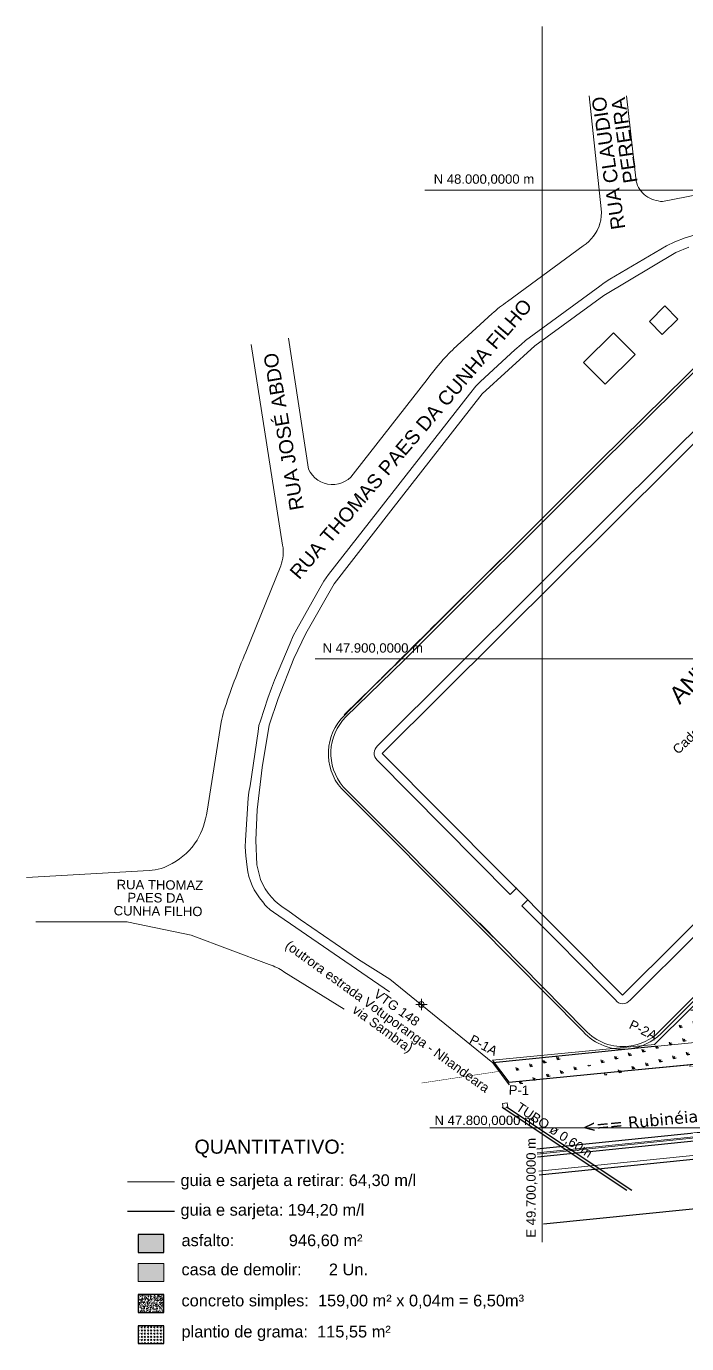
# Model space of a CAD drawing. Header units: metres. Extents: x 49590 to 50175, y 47753 to 48037.
# Drawn here: x 49590 to 49730.8, y 47754 to 48034.9 of the extents above; entities that cross this region are included whole.
import ezdxf
from ezdxf.enums import TextEntityAlignment as Align
from ezdxf.lldxf.tags import DXFTag

# ---------------------------------------------------------------- set-up
doc = ezdxf.new("R2010")
doc.units = ezdxf.units.M
doc.header["$LTSCALE"] = 3
doc.header["$PDMODE"] = 34
doc.header["$PDSIZE"] = 1.2
doc.layers.get('0').update_dxf_attribs({"lineweight": 0})
for name, color, linetype, lineweight in [('01', 1, 'Continuous', 0), ('BARRACAO_LINHA', 211, 'Continuous', 0), ('BLD_LINHA', 150, 'Continuous', 0), ('CASA_LINHA', 20, 'Continuous', 0), ('DIVISA', 1, 'Continuous', 0), ('DIVISA_LINHA', 1, 'Continuous', 0), ('escrita', 7, 'Continuous', 15), ('GUIA_LINHA', 2, 'Continuous', 0), ('Lote', 7, 'Continuous', 0), ('malha', 252, 'Continuous', 0), ('metragem quadrada lotes', 7, 'Continuous', 0), ('PISO_LINHA', 52, 'Continuous', 0), ('PORTAO', 89, 'Continuous', 0), ('TUBULAÇÃO', 5, 'Continuous', 30)]:
    doc.layers.add(name, color=color, linetype=linetype, lineweight=lineweight)
for name, color, linetype in [('04', 4, 'Continuous'), ('2', 2, 'Continuous'), ('desdobro', 6, 'Continuous'), ('PONTO ROTEIRO TEXTO', 3, 'Continuous'), ('T-TEXTO', 2, 'Continuous'), ('texto divisa', 8, 'Continuous'), ('TEXTO RUA', 2, 'Continuous'), ('vegetação', 86, 'Continuous')]:
    doc.layers.add(name, color=color, linetype=linetype)
doc.styles.get("Standard").update_dxf_attribs({"font": 'arial.ttf'})
doc.styles.add('style1', font='arial.ttf')
doc.styles.add('TEXTO', font='verdana.ttf')
tags = doc.linetypes.add('( HIDDEN )', pattern=[0.375, 0.25, -0.125]).pattern_tags.tags
tags[6:7] = [DXFTag(74, 4), DXFTag(75, 0), DXFTag(340, '0'), DXFTag(46, 0.0), DXFTag(50, 0.0), DXFTag(44, 0.0), DXFTag(45, 0.0)]
tags[4:5] = [DXFTag(74, 4), DXFTag(75, 0), DXFTag(340, '0'), DXFTag(46, 0.0), DXFTag(50, 0.0), DXFTag(44, 0.0), DXFTag(45, 0.0)]
tags = doc.linetypes.add('DASHDOT2', pattern=[0.5, 0.25, -0.125, 0, -0.125]).pattern_tags.tags
tags[10:11] = [DXFTag(74, 4), DXFTag(75, 0), DXFTag(340, '0'), DXFTag(46, 0.0), DXFTag(50, 0.0), DXFTag(44, 0.0), DXFTag(45, 0.0)]
tags[8:9] = [DXFTag(74, 4), DXFTag(75, 0), DXFTag(340, '0'), DXFTag(46, 0.0), DXFTag(50, 0.0), DXFTag(44, 0.0), DXFTag(45, 0.0)]
tags[6:7] = [DXFTag(74, 4), DXFTag(75, 0), DXFTag(340, '0'), DXFTag(46, 0.0), DXFTag(50, 0.0), DXFTag(44, 0.0), DXFTag(45, 0.0)]
tags[4:5] = [DXFTag(74, 4), DXFTag(75, 0), DXFTag(340, '0'), DXFTag(46, 0.0), DXFTag(50, 0.0), DXFTag(44, 0.0), DXFTag(45, 0.0)]

# ---------------------------------------------------------------- blocks, each defined once
blk = doc.blocks.new('MALHA')
at = {"layer": 'malha'}
for p, q in [((49700, 47775.64), (49700, 48034.92)), ((49800, 47775.64), (49800, 48034.92)), ((49900, 47775.64), (49900, 48034.92)), ((50000, 47775.64), (50000, 48034.92)), ((49675.03, 48000), (50012.15, 48000)), ((49651.63, 47900), (50012.15, 47900)), ((49676.1, 47800), (50012.15, 47800))]:
    blk.add_line(p, q, dxfattribs=at)
for s, p in [('N 48.000,0000 m', (49676.89, 48000.75)), ('N 47.900,0000 m', (49653.18, 47900.75)), ('N 47.800,0000 m', (49677.06, 47800))]:
    blk.add_text(s, height=2, dxfattribs=at).set_placement(p, align=Align.BOTTOM_LEFT)
for s, p in [('E 49.700,0000 m', (49699.25, 47776.57)), ('E 49.800,0000 m', (49799.25, 47776.57)), ('E 49.900,0000 m', (49899.25, 47776.57)), ('E 50.000,0000 m', (49999.25, 47776.57))]:
    blk.add_text(s, height=2, rotation=90, dxfattribs=at).set_placement(p, align=Align.BOTTOM_LEFT)

msp = doc.modelspace()

# ---------------------------------------------------------------- hatches: boundary and pattern name
at = {"layer": '2'}
h = msp.add_hatch(color=8, dxfattribs=at)
h.dxf.hatch_style = 1
h.paths.add_polyline_path([(49619.32, 47777.273), (49613.864, 47777.273), (49613.864, 47773.448), (49619.32, 47773.448)])
h = msp.add_hatch(color=45, dxfattribs=at)
h.dxf.hatch_style = 1
h.paths.add_polyline_path([(49619.32, 47771.064), (49613.864, 47771.064), (49613.864, 47767.239), (49619.32, 47767.239)])
h = msp.add_hatch(dxfattribs=at)
h.set_pattern_fill('AR-CONC', color=251, scale=0.005)
h.set_pattern_definition([(50, (-2.7821, -218.76086), (0.910923345, -0.079695428), [0.09525, -1.04775]), (355, (-2.7821, -218.7609), (-0.176217107, 0.955284226), [0.0762, -0.838202921]), (100.4514447, (-2.7062, -218.7675), (0.734706235, 0.87558876), [0.080950044, -0.890451223]), (46.1842, (-2.7821, -218.5069), (1.355395204, -0.21021164), [0.142875, -1.571625]), (96.6355576, (-2.6691, -218.5244), (1.18702067, 1.237130623), [0.121425116, -1.33567804]), (351.1841512, (-2.7821, -218.5069), (1.18702067, 1.237130623), [0.114299835, -1.25729866]), (21, (-2.6551, -218.57036), (0.758071956, -0.511325991), [0.09525, -1.04775]), (326, (-2.6551, -218.5704), (0.309010142, 0.92093983), [0.0762, -0.8382]), (71.451445, (-2.5919, -218.613), (1.067082096, 0.409613844), [0.080950044, -0.890449688]), (37.5, (-2.78208, -218.76086), (0.0154430163, 0.4227751944), [0, -0.82804, 0, -0.8509, 0, -0.841375]), (7.5, (-2.7821, -218.76086), (0.3340983126, 0.500902874), [0, -0.48514, 0, -0.80899, 0, -0.320675]), (327.5, (-3.0653, -218.76086), (0.6779529758, -0.02864372), [0, -0.3175, 0, -0.9906, 0, -1.31445]), (317.5, (-3.1923, -218.76086), (0.740645907, 0.127132455), [0, -0.41275, 0, -0.65786, 0, -0.93345])])
h.paths.add_polyline_path([(49619.32, 47764.431), (49613.864, 47764.431), (49613.864, 47760.606), (49619.32, 47760.606)])
h = msp.add_hatch(dxfattribs=at)
h.set_pattern_fill('GOST_GLASS', color=92, scale=0.08)
h.set_pattern_definition([(45, (0, -6.6542), (0.67882251, 0), [0.4, -0.56]), (45, (0.1697, -6.6542), (0.67882251, 0), [0.16, -0.8]), (45, (0, -6.4845), (0.67882251, 0), [0.16, -0.8])])
h.paths.add_polyline_path([(49619.32, 47757.797), (49613.864, 47757.797), (49613.864, 47753.973), (49619.32, 47753.973)])
at = {"layer": 'vegetação'}
h = msp.add_hatch(dxfattribs=at)
h.set_pattern_fill('GRASS', color=256, scale=3, angle=-30.42198, style=0, pattern_type=2)
h.set_pattern_definition([(59.5780236, (0, 0), (-0.755094495, 2.90341735), [0.5625, -3.68014069]), (14.5780236, (0, 0), (-0.7550945, 2.90341735), [0.5625, -2.4375]), (104.5780236, (0, 0), (-2.90341735, -0.7550945), [0.5625, -2.4375])])
h.paths.add_polyline_path([(49693.022, 47809.188), (49694.72, 47809.359), (49708.849, 47810.781), (49718.388, 47811.741), (49729.441, 47812.854), (49693.225, 47812.854), (49694.062, 47811.741), (49694.784, 47810.781), (49692.893, 47809.359)])
h.paths.add_polyline_path([(49693.225, 47812.854), (49704.866, 47812.854), (49704.737, 47814.135), (49704.613, 47815.365), (49710.32, 47815.94), (49710.187, 47815.94), (49704.481, 47815.365), (49692.261, 47814.135)])
h.paths.add_polyline_path([(49704.866, 47812.854), (49729.441, 47812.854), (49732.431, 47813.155), (49732.404, 47813.428), (49732.195, 47815.502), (49736.547, 47815.94), (49710.32, 47815.94), (49710.364, 47815.502), (49710.573, 47813.428), (49707.856, 47813.155)])
h.paths.add_polyline_path([(49690.099, 47813.073), (49691.143, 47813.858), (49691.396, 47814.048), (49689.509, 47813.858)])
h.paths.add_polyline_path([(49738.138, 47813.73), (49761.45, 47816.076), (49737.902, 47816.076)])
h.paths.add_polyline_path([(49710.187, 47815.94), (49736.547, 47815.94), (49737.902, 47816.076), (49711.542, 47816.076)])
h.paths.add_polyline_path([(49711.542, 47816.076), (49761.45, 47816.076), (49773.874, 47817.327), (49780.54, 47817.998), (49775.957, 47822.552), (49729.197, 47822.552), (49724.638, 47817.998), (49723.966, 47817.327)])
h.paths.add_polyline_path([(49729.197, 47822.552), (49743.299, 47822.552), (49743.074, 47824.79), (49731.437, 47824.79)])
h.paths.add_polyline_path([(49743.299, 47822.552), (49775.957, 47822.552), (49774.438, 47824.061), (49771.808, 47826.674), (49771.449, 47827.031), (49770.434, 47828.039), (49761.473, 47828.039), (49761.574, 47827.031), (49758.028, 47826.674), (49758.291, 47824.061)])
h.paths.add_polyline_path([(49731.437, 47824.79), (49739.313, 47824.79), (49739.153, 47826.385), (49733.034, 47826.385)])
h.paths.add_polyline_path([(49739.313, 47824.79), (49743.074, 47824.79), (49743.036, 47825.165)])
h.paths.add_polyline_path([(49733.034, 47826.385), (49736.792, 47826.385), (49735.002, 47828.164), (49739.045, 47832.233), (49738.888, 47832.233), (49734.815, 47828.164)])
h.paths.add_polyline_path([(49736.792, 47826.385), (49739.153, 47826.385), (49738.937, 47828.531), (49758.043, 47830.454), (49761.198, 47830.772), (49740.516, 47830.772), (49740.835, 47830.454), (49738.924, 47828.531)])
h.paths.add_polyline_path([(49761.473, 47828.039), (49766.956, 47828.039), (49764.206, 47830.772), (49761.198, 47830.772)])
h.paths.add_polyline_path([(49766.956, 47828.039), (49770.434, 47828.039), (49768.684, 47829.778)])
h.paths.add_polyline_path([(49740.516, 47830.772), (49764.206, 47830.772), (49762.888, 47832.082), (49763.038, 47832.233), (49739.045, 47832.233), (49739.197, 47832.082)])
h.paths.add_polyline_path([(49738.888, 47832.233), (49763.038, 47832.233), (49764.615, 47833.821), (49752.514, 47845.845), (49740.477, 47833.821)])

# ---------------------------------------------------------------- linework, layer by layer
msp.add_lwpolyline([(49731.278, 47987.815), (49728.506, 47986.656), (49713.147, 47977.53), (49698.496, 47966.78), (49687.234, 47956.548), (49667.762, 47931.62), (49655.639, 47916.001), (49649.597, 47905.46), (49647.039, 47900.079), (49643.712, 47891.584), (49641.818, 47885.851), (49640.317, 47876.818), (49639.267, 47867.801), (49638.952, 47861.32), (49639.181, 47856.075), (49639.94, 47852.937, 0.1669721), (49645.755, 47846.376), (49648.402, 47844.447), (49660.877, 47835.885), (49667.504, 47831.686)], format="xyb")
msp.add_lwpolyline([(49689.509, 47813.858), (49667.504, 47831.686)])
at = {"color": 1, "linetype": 'DASHDOT2'}
for points in [[(49983.675, 47823.718), (49698.962, 47794.672)], [(49984.136, 47819.755), (49699.308, 47790.777)]]:
    msp.add_lwpolyline(points, dxfattribs=at)
at = {"layer": '01', "color": 1}
for points in [[(49700.311, 47779.495), (49741.999, 47783.704), (49743.004, 47773.754), (49802.7, 47779.781), (49801.696, 47789.73), (49985.423, 47808.676)], [(49700.314, 47779.463), (49742.005, 47783.675), (49743.01, 47773.726), (49802.706, 47779.758), (49801.701, 47789.707), (49985.424, 47808.668)]]:
    msp.add_lwpolyline(points, dxfattribs=at)
at = {"layer": '04', "color": 25, "ltscale": 10}
for points in [[(49698.889, 47795.5), (49858.826, 47811.788), (49954.463, 47821.581), (49983.579, 47824.547)], [(49699.037, 47793.83), (49858.93, 47810.135), (49954.698, 47819.948), (49983.769, 47822.91)], [(49984.23, 47818.946), (49699.383, 47789.936)]]:
    msp.add_lwpolyline(points, dxfattribs=at)
at = {"layer": '2'}
for points in [[(49619.32, 47777.273), (49613.864, 47777.273), (49613.864, 47773.448), (49619.32, 47773.448)], [(49619.32, 47764.431), (49613.864, 47764.431), (49613.864, 47760.606), (49619.32, 47760.606)], [(49619.32, 47757.797), (49613.864, 47757.797), (49613.864, 47753.973), (49619.32, 47753.973)]]:
    msp.add_lwpolyline(points, close=True, dxfattribs=at)
at = {"layer": 'BARRACAO_LINHA', "color": 7}
msp.add_lwpolyline([(49760.096, 47973.478), (49716.384, 47930.044), (49665.917, 47879.866), (49717.166, 47828.307), (49811.391, 47921.939)], close=True, dxfattribs=at)
at = {"layer": 'BLD_LINHA'}
for points in [[(49691.591, 47805.186), (49692.571, 47805.34)], [(49691.591, 47805.186), (49691.741, 47804.152)], [(49691.741, 47804.152), (49692.721, 47804.306)], [(49692.571, 47805.34), (49692.721, 47804.306)]]:
    msp.add_lwpolyline(points, dxfattribs=at)
at = {"layer": 'CASA_LINHA', "color": 1}
for points in [[(49726.205, 47975.296), (49722.891, 47971.996)], [(49726.205, 47975.296), (49722.891, 47971.996)], [(49726.205, 47975.296), (49728.93, 47972.488)], [(49726.205, 47975.296), (49728.93, 47972.488)], [(49728.93, 47972.488), (49725.615, 47969.187)], [(49728.93, 47972.488), (49725.615, 47969.187)], [(49715.257, 47969.586), (49708.825, 47963.246)], [(49715.257, 47969.586), (49708.825, 47963.246)], [(49719.868, 47964.953), (49715.257, 47969.586)], [(49719.868, 47964.953), (49715.257, 47969.586)], [(49722.891, 47971.996), (49725.615, 47969.187)], [(49722.891, 47971.996), (49725.615, 47969.187)], [(49719.868, 47964.953), (49713.436, 47958.613)], [(49719.868, 47964.953), (49713.436, 47958.613)], [(49713.436, 47958.613), (49708.825, 47963.246)], [(49713.436, 47958.613), (49708.825, 47963.246)]]:
    msp.add_lwpolyline(points, dxfattribs=at)
at = {"layer": 'CASA_LINHA'}
msp.add_lwpolyline([(49619.32, 47771.064), (49613.864, 47771.064), (49613.864, 47767.239), (49619.32, 47767.239)], close=True, dxfattribs=at)
at = {"layer": 'desdobro', "color": 6}
for p, q in [((49723.966, 47817.327), (49689.509, 47813.858)), ((49689.509, 47813.858), (49693.022, 47809.188))]:
    msp.add_line(p, q, dxfattribs=at)
at = {"layer": 'DIVISA', "color": 10}
msp.add_line((49692.957, 47809.762), (49718.334, 47812.204), dxfattribs=at)
at = {"layer": 'DIVISA_LINHA', "color": 10}
msp.add_lwpolyline([(49924.094, 47887.308), (49935.749, 47888.44), (49931.467, 47933.858, 0.242185), (49923.817, 47936.907), (49913.702, 47935.933, -0.1727662), (49905.892, 47937.896), (49888.834, 47949.277), (49871.181, 47964.29), (49769.475, 47862.841), (49723.959, 47817.767), (49689.464, 47814.448), (49692.957, 47809.762), (49718.334, 47812.204), (49930.074, 47832.582), (49929.524, 47837.615)], format="xyb", close=True, dxfattribs=at)
msp.add_lwpolyline([(49924.094, 47887.308), (49935.749, 47888.44), (49931.467, 47933.858, 0.242185), (49923.817, 47936.907), (49913.702, 47935.933, -0.1727662), (49905.892, 47937.896), (49888.834, 47949.277), (49871.181, 47964.29), (49769.475, 47862.841), (49723.959, 47817.767), (49689.464, 47814.448), (49692.957, 47809.762), (49718.334, 47812.204), (49930.074, 47832.582), (49929.524, 47837.615)], format="xyb", close=True, dxfattribs=at)
at = {"layer": 'DIVISA_LINHA'}
msp.add_lwpolyline([(49983.675, 47823.718), (49698.988, 47794.388)], dxfattribs=at)
at = {"layer": 'GUIA_LINHA'}
msp.add_line((49738.995, 47992.394), (49730.512, 47989.809), dxfattribs=at)
at = {"layer": 'GUIA_LINHA', "color": 30}
msp.add_line((49621.628, 47788.461), (49611.561, 47788.461), dxfattribs=at)
at = {"layer": 'GUIA_LINHA'}
for points in [[(49710.027, 48020.102), (49712.594, 47996.022)], [(49718.03, 48020.102), (49720.068, 48001.907)], [(49725.728, 47997.55), (49741.053, 48000.586)], [(49730.512, 47989.809), (49728.319, 47988.982), (49726.565, 47988.094), (49714.463, 47980.987), (49713.272, 47980.245), (49712.302, 47979.522), (49696.505, 47967.907), (49695.518, 47967.088), (49694.221, 47965.965), (49686.866, 47959.175), (49685.867, 47958.188), (49684.537, 47956.499), (49654.461, 47918.004), (49653.429, 47916.567), (49652.583, 47915.108), (49647.665, 47906.352), (49646.899, 47904.918), (49646.265, 47903.355), (49642.964, 47895.509), (49642.315, 47893.779), (49641.543, 47891.622), (49639.919, 47886.804), (49639.588, 47885.815), (49639.448, 47884.514), (49637.714, 47872.927), (49637.446, 47871.592), (49637.335, 47870.297), (49636.732, 47861.353), (49636.668, 47859.922), (49636.803, 47858.011), (49637.095, 47855.617)], [(49708.767, 47988.13), (49692.631, 47976.218)], [(49689.349, 47973.648), (49682.536, 47967.408)], [(49637.926, 47967.089), (49644.672, 47924.274)], [(49650.185, 47940.508), (49645.9, 47968.437)], [(49675.523, 47959.628), (49660.178, 47940.043)], [(49644.273, 47919.893), (49636.783, 47901.47)], [(49631.56, 47886.536), (49628.579, 47867.54)], [(49616.203, 47854.892), (49589.998, 47853.358)], [(49667.47, 47828.991), (49642.738, 47845.973)], [(49592.055, 47843.938), (49610.521, 47843.914)], [(49611.771, 47843.84), (49625.126, 47841.122)], [(49625.126, 47841.122), (49641.788, 47834.827)], [(49644.957, 47833.294), (49657.803, 47825.342)]]:
    msp.add_lwpolyline(points, dxfattribs=at)
for centre, radius, start, end in [((49725.664, 48003.321), 5.772, 194.18263, 232.44818), ((49726.36, 48005.407), 7.883, 237.68547, 265.39761), ((49704.793, 47995.029), 7.865, 320.41351, 7.25866), ((49704.088, 47995.401), 8.646, 302.758, 342.76405), ((49706.855, 47954.667), 25.821, 123.42617, 132.68523), ((49707.435, 47938.471), 38.175, 130.71104, 137.50499), ((49714.347, 47931.921), 47.696, 135.76489, 144.4858), ((49655.298, 47942.779), 5.594, 203.94627, 330.72522), ((49636.029, 47922.853), 8.759, 340.24872, 9.33199), ((49842.88, 47817.772), 222.444, 157.89753, 161.34278), ((49670.06, 47878.726), 39.283, 164.94016, 168.53324), ((49609.466, 47870.752), 19.381, 330.91909, 350.46029), ((49614.436, 47868.801), 14.108, 298.32911, 328.03368), ((49615.556, 47865.923), 11.05, 273.35611, 300.29652), ((49650.476, 47857.167), 13.471, 186.6078, 221.50613), ((49647.952, 47853.727), 9.344, 215.95682, 236.08295), ((49610.915, 47839.285), 4.652, 79.24292, 94.63502), ((49638.465, 47823.914), 11.407, 55.31358, 73.06599)]:
    msp.add_arc(centre, radius, start, end, dxfattribs=at)
at = {"layer": 'Lote', "color": 6, "linetype": '( HIDDEN )', "ltscale": 2}
msp.add_line((49723.966, 47817.327), (49929.384, 47838.006), dxfattribs=at)
at = {"layer": 'PISO_LINHA', "color": 7}
for points in [[(49753.977, 47983.248), (49712.345, 47942.246), (49670.114, 47900.084), (49657.797, 47888.069)], [(49754.363, 47982.856), (49712.732, 47941.856), (49670.498, 47899.69), (49658.181, 47887.676)], [(49757.876, 47973.932), (49714.906, 47931.206)], [(49664.892, 47881.459), (49714.906, 47931.206)], [(49818.227, 47914.034), (49768.203, 47863.696), (49724.918, 47820.455)], [(49818.617, 47913.646), (49768.591, 47863.307), (49725.306, 47820.066)], [(49693.232, 47849.777), (49664.828, 47878.416)], [(49686.245, 47843.303), (49657.194, 47872.348)], [(49657.61, 47872.751), (49689.583, 47840.685)], [(49762.095, 47870.34), (49718.766, 47827.254)], [(49693.232, 47849.777), (49694.657, 47851.153)], [(49693.232, 47849.777), (49694.657, 47851.153)], [(49715.659, 47827.283), (49695.699, 47847.331), (49696.986, 47848.609)], [(49686.245, 47843.303), (49708.747, 47820.528)], [(49686.636, 47843.69), (49709.138, 47820.914)]]:
    msp.add_lwpolyline(points, dxfattribs=at)
at = {"layer": 'PISO_LINHA'}
msp.add_arc((52799.258, 44763.736), 4430.488, 134.544297, 135.155841, dxfattribs=at)
at = {"layer": 'PISO_LINHA', "color": 7}
for centre, radius, start, end in [((49665.824, 47879.807), 11.406, 133.85779, 220.83537), ((49665.824, 47879.807), 11.406, 133.85779, 220.83537), ((49665.939, 47879.906), 10.98, 134.9546, 220.66412), ((49665.939, 47879.906), 10.98, 134.9546, 220.66412), ((49666.225, 47879.909), 2.044, 130.69537, 226.90212), ((49666.225, 47879.909), 2.044, 130.69537, 226.90212), ((49717.222, 47828.319), 1.875, 213.50797, 325.40763), ((49717.222, 47828.319), 1.875, 213.50797, 325.40763), ((49717.255, 47828.274), 10.956, 222.31367, 276.69872), ((49717.255, 47828.274), 10.956, 222.31367, 276.69872), ((49717.255, 47828.274), 11.506, 222.31367, 276.69872), ((49717.255, 47828.274), 11.506, 222.31367, 276.69872), ((49717.252, 47828.249), 10.931, 276.72739, 314.54818), ((49717.252, 47828.249), 10.931, 276.72739, 314.54818), ((49717.252, 47828.249), 11.481, 276.72739, 314.54818), ((49717.252, 47828.249), 11.481, 276.72739, 314.54818)]:
    msp.add_arc(centre, radius, start, end, dxfattribs=at)
at = {"layer": 'PORTAO'}
msp.add_point((49674.267, 47826.303, 511.985), dxfattribs=at)
at = {"layer": 'T-TEXTO', "color": 7}
for p, q in [((49718.334, 47812.204), (49930.074, 47832.582)), ((49692.957, 47809.762), (49718.334, 47812.204))]:
    msp.add_line(p, q, dxfattribs=at)
at = {"layer": 'T-TEXTO', "color": 210}
msp.add_line((49621.628, 47782.135), (49611.561, 47782.135), dxfattribs=at)
at = {"layer": 'T-TEXTO', "color": 7, "const_width": 0.1}
msp.add_lwpolyline([(49674.331, 47809.56), (49691.21, 47812.105)], dxfattribs=at)
at = {"layer": 'TUBULAÇÃO', "linetype": 'Continuous'}
for p, q in [((49718.08, 47786.604, 505.746), (49691.516, 47804.305, 505.746)), ((49718.08, 47786.604, 505.746), (49691.516, 47804.305, 505.746)), ((49719.162, 47786.604, 505.746), (49692.389, 47804.444, 505.746)), ((49719.162, 47786.604, 505.746), (49692.389, 47804.444, 505.746))]:
    msp.add_line(p, q, dxfattribs=at)

# ---------------------------------------------------------------- block references
at = {"layer": 'T-TEXTO', "color": 7}
msp.add_blockref('MALHA', (0, 0), dxfattribs=at)

# ---------------------------------------------------------------- texts
at = {"layer": 'escrita'}
msp.add_text('TUBO ø 0,60m', height=2, rotation=326.40995, dxfattribs=at).set_placement((49694.261, 47803.887))
at = {"layer": 'escrita', "style": 'TEXTO'}
msp.add_text('<== Rubinéia', height=2.5, rotation=5.39507, dxfattribs=at).set_placement((49708.774, 47798.938, 505.746))
at = {"layer": 'metragem quadrada lotes'}
msp.add_text('ANTIGO IBC', height=3.6779, rotation=45.17889, dxfattribs=at).set_placement((49729.343, 47890.149, -942.954))
for s, height, p in [('QUANTITATIVO:', 3, (49625.867, 47794.485)), ('guia e sarjeta a retirar: 64,30 m/l', 2.5, (49622.88, 47787.587)), ('guia e sarjeta: 194,20 m/l', 2.5, (49622.88, 47781.26)), ('asfalto:            946,60 m²', 2.5, (49623.09, 47774.765)), ('casa de demolir:      2 Un.', 2.5, (49623.09, 47768.556)), ('concreto simples:  159,00 m² x 0,04m = 6,50m³', 2.5, (49623.09, 47761.923)), ('plantio de grama:  115,55 m² ', 2.5, (49623.09, 47755.29))]:
    msp.add_text(s, height=height, dxfattribs=at).set_placement(p)
at = {"layer": 'PONTO ROTEIRO TEXTO', "color": 3}
for s, rotation, p in [('P-2A', 334.07904, (49721.157, 47819.953)), ('P-1A', 332.15757, (49687.069, 47816.745)), ('P-1', 359.11347, (49695.057, 47807.044))]:
    msp.add_text(s, height=2, rotation=rotation, dxfattribs=at).set_placement(p, align=Align.CENTER)
at = {"layer": 'texto divisa'}
msp.add_text('Cadastro Municipal: SO.11.13.21.01', height=2, rotation=43.95076, dxfattribs=at).set_placement((49745.241, 47895.168), align=Align.CENTER)
at = {"layer": 'TEXTO RUA', "color": 7, "linetype": 'ByBlock', "style": 'style1'}
for s, rotation, p in [('RUA CLAUDIO', 98.52358, (49717.766, 47991.819)), ('PEREIRA', 98.52358, (49720.396, 48001.719)), ('RUA THOMAS PAES DA CUNHA FILHO', 49.49546, (49648.203, 47916.752)), ('RUA JOSÉ ABDO', 99.66669, (49649.214, 47931.978))]:
    msp.add_text(s, height=3, rotation=rotation, dxfattribs=at).set_placement(p)
at = {"layer": 'TEXTO RUA', "color": 3, "linetype": 'ByBlock', "style": 'style1'}
for s, rotation, p in [('RUA THOMAZ ', 359.47221, (49609.246, 47850.905)), ('PAES DA ', 359.47221, (49611.553, 47848.133)), ('CUNHA FILHO', 359.47221, (49608.623, 47845.32)), ('(outrora estrada Votuporanga - Nhandeara', 324.03811, (49645.021, 47838.5)), ('VTG 148', 324.03811, (49663.911, 47828.114)), ('via Sambra)', 324.03811, (49659.355, 47824.747))]:
    msp.add_text(s, height=2, rotation=rotation, dxfattribs=at).set_placement(p)

doc.saveas('drawing.dxf')
